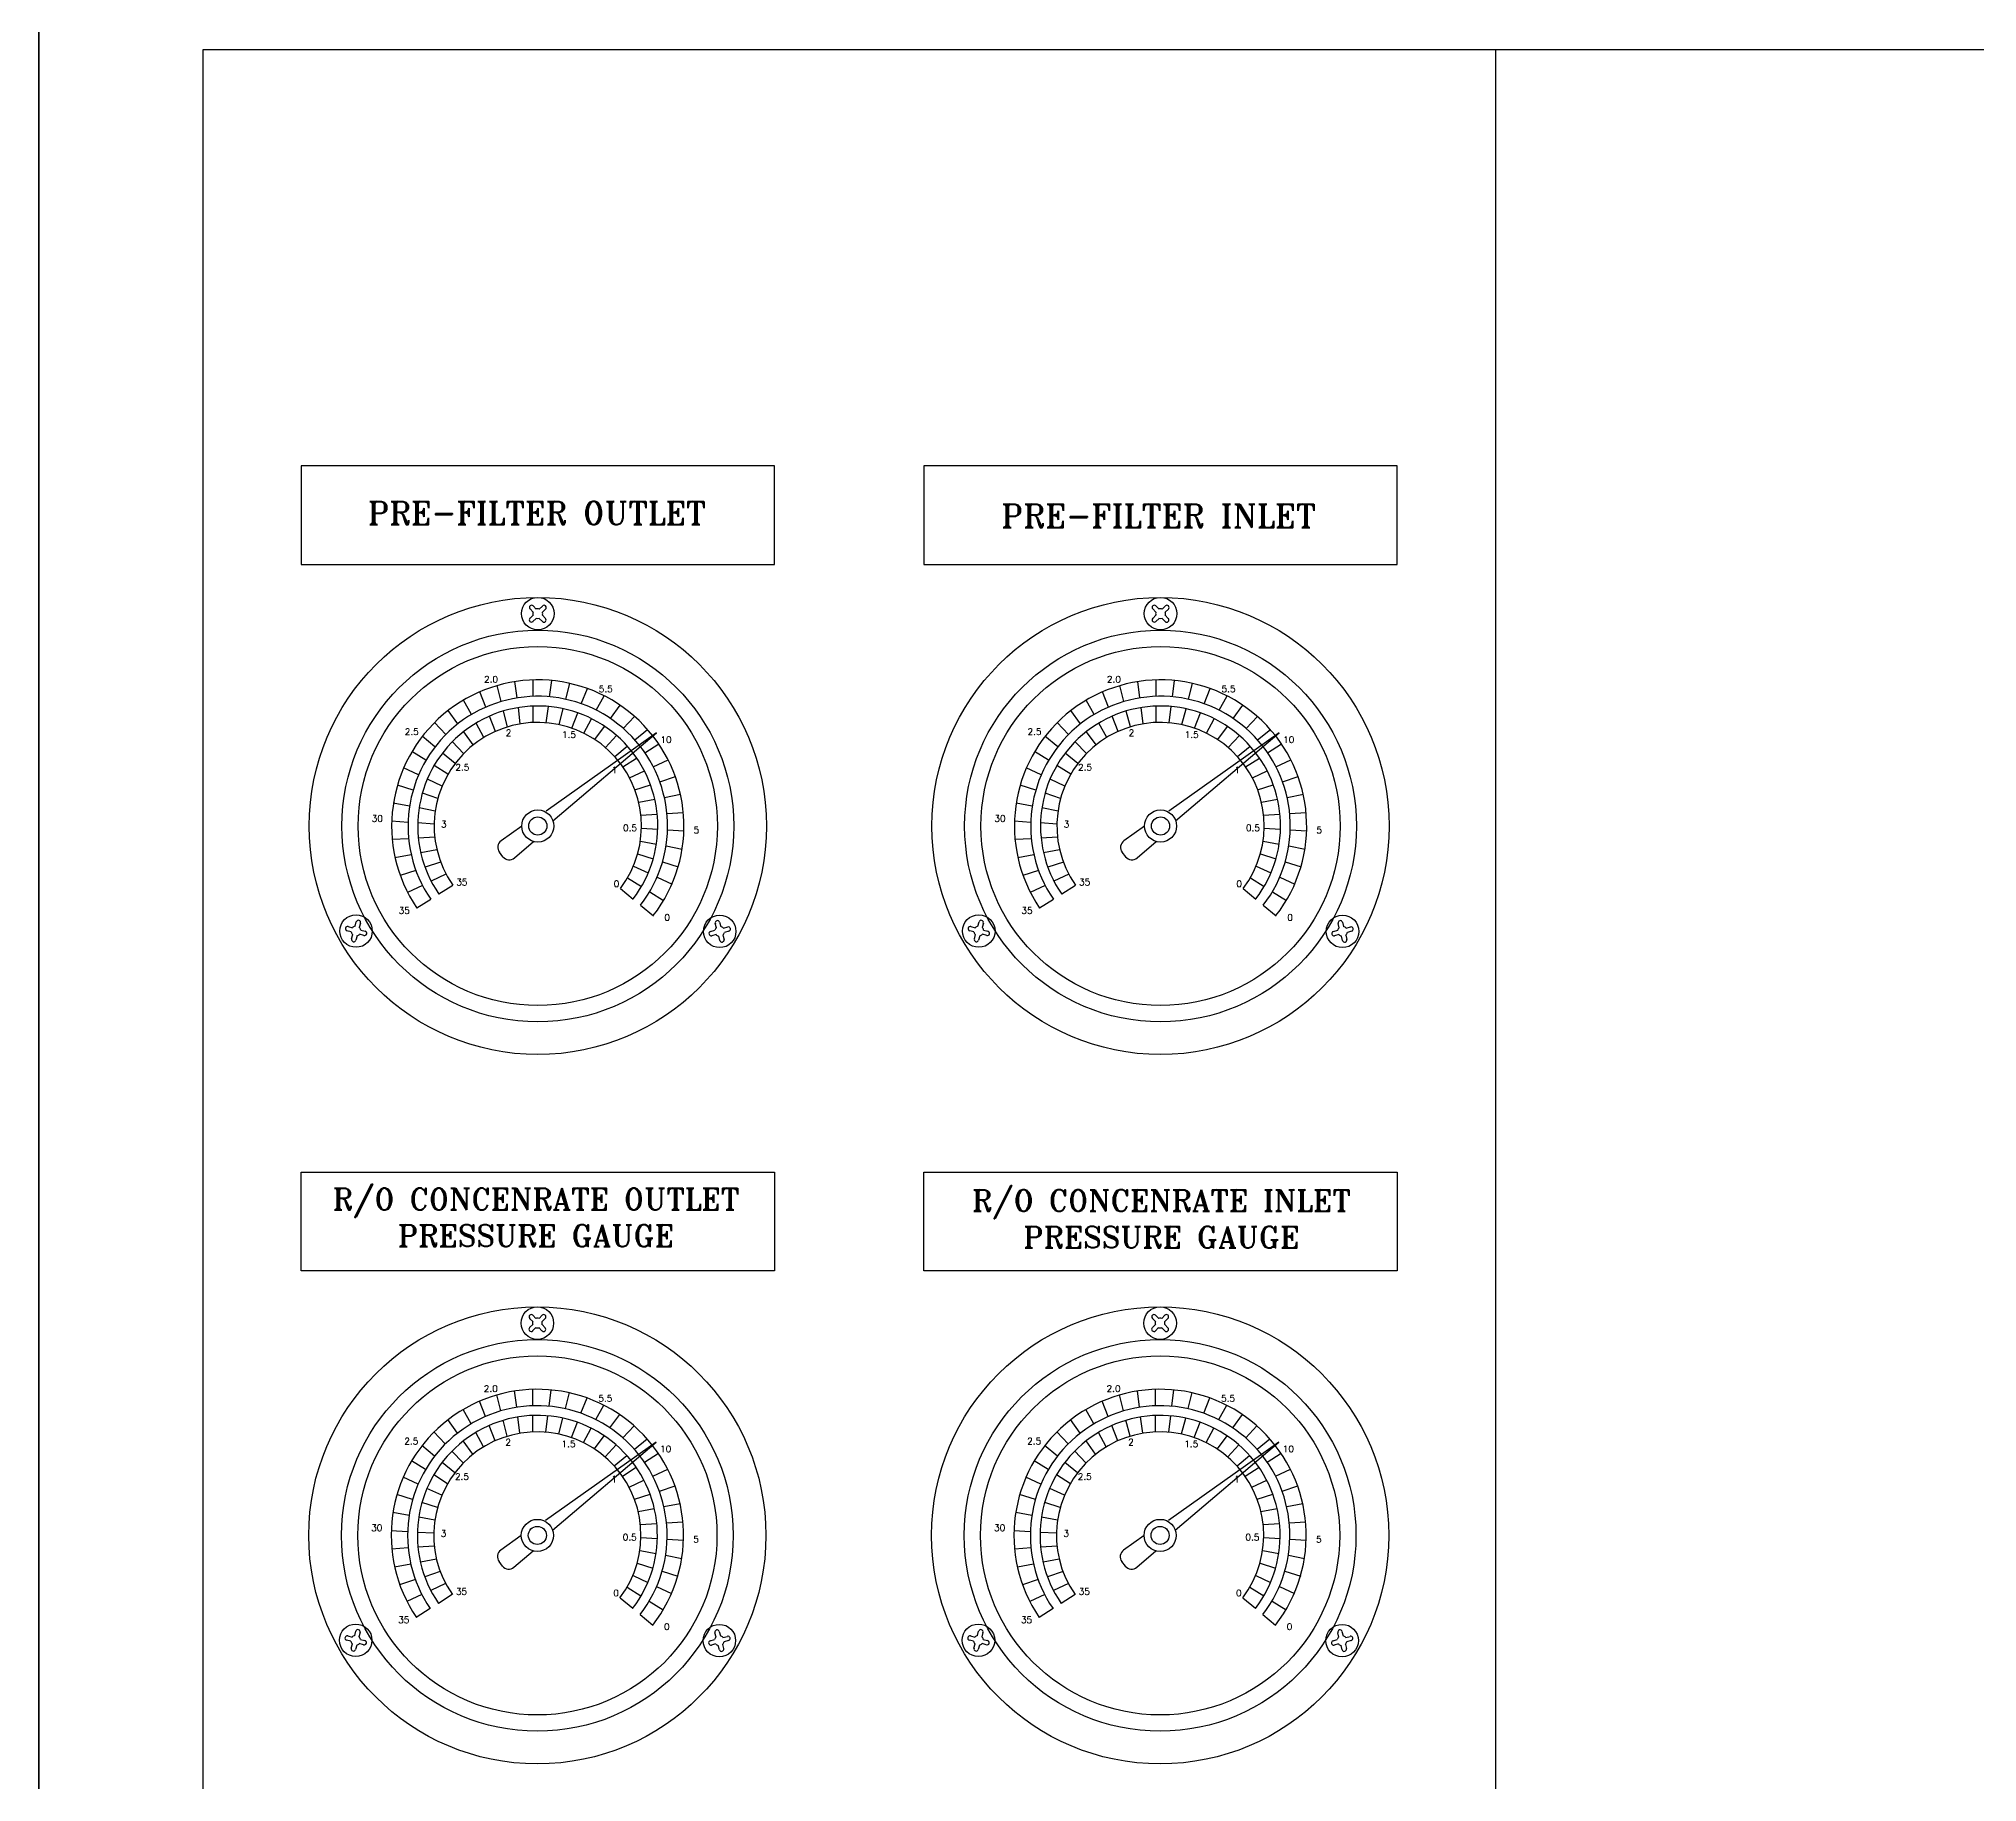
# Model space of a CAD drawing. Header units: millimetres. Extents: x 10903 to 284569, y 2319 to 62017.
# Drawn here: x 71410 to 73183, y 33573 to 35169 of the extents above; entities that cross this region are included whole.
import ezdxf
from ezdxf.enums import TextEntityAlignment as Align

# ---------------------------------------------------------------- set-up
doc = ezdxf.new("R2010")
doc.units = ezdxf.units.MM
doc.layers.add('A', color=7, linetype='Continuous')
doc.styles.add('ROMANT', font='romant')

msp = doc.modelspace()

# ---------------------------------------------------------------- linework, layer by layer
for p, q in [((71409.7, 35308.6), (71409.7, 25708.6)), ((71409.7, 31108.6), (71409.7, 35308.6)), ((76059.7, 35158.6), (71559.7, 35158.6)), ((71559.7, 35158.6), (71559.7, 31258.6)), ((72742.4, 35158.6), (72742.4, 31258.6)), ((76059.7, 35158.6), (72742.4, 35158.6))]:
    msp.add_line(p, q)
at = {"layer": 'A', "color": 5}
for p, q in [((72082.8, 34777.9), (71649.6, 34777.9)), ((71649.6, 34777.9), (71649.6, 34687.6)), ((72082.8, 34687.6), (72082.8, 34777.9)), ((72652.5, 34777.9), (72219.3, 34777.9)), ((72219.3, 34777.9), (72219.3, 34687.6)), ((72652.5, 34687.6), (72652.5, 34777.9)), ((71649.6, 34687.6), (72082.8, 34687.6)), ((72219.3, 34687.6), (72652.5, 34687.6)), ((71649.6, 34041.2), (71649.6, 34131.5)), ((71649.6, 34131.5), (72082.8, 34131.5)), ((72082.8, 34131.5), (72082.8, 34041.2)), ((72219.3, 34041.2), (72219.3, 34131.5)), ((72219.3, 34131.5), (72652.5, 34131.5)), ((72652.5, 34131.5), (72652.5, 34041.2)), ((72082.8, 34041.2), (71649.6, 34041.2)), ((72652.5, 34041.2), (72219.3, 34041.2))]:
    msp.add_line(p, q, dxfattribs=at)
at = {"layer": 'A', "color": 5, "ltscale": 0.5}
for p, q in [((71859, 34638.3), (71861.9, 34641.2)), ((71859, 34635.5), (71859, 34635.5)), ((71859.1, 34649.7), (71859.1, 34649.7)), ((71861.9, 34644), (71859.1, 34646.9)), ((71864.8, 34638.3), (71861.8, 34635.4)), ((71862, 34649.7), (71864.8, 34646.8)), ((71870.4, 34635.4), (71867.5, 34638.3)), ((71867.6, 34646.8), (71870.5, 34649.6)), ((71873.3, 34646.7), (71870.4, 34643.9)), ((71870.4, 34641.1), (71873.3, 34638.2)), ((71873.2, 34635.3), (71873.2, 34635.3)), ((71873.4, 34649.6), (71873.4, 34649.6)), ((72428.7, 34638.3), (72431.6, 34641.2)), ((72428.7, 34635.5), (72428.7, 34635.5)), ((72428.8, 34649.7), (72428.8, 34649.7)), ((72431.6, 34644), (72428.8, 34646.9)), ((72434.5, 34638.3), (72431.6, 34635.4)), ((72431.7, 34649.7), (72434.5, 34646.8)), ((72440.1, 34635.4), (72437.3, 34638.3)), ((72437.4, 34646.8), (72440.2, 34649.6)), ((72440.1, 34641.1), (72443, 34638.2)), ((72443.1, 34646.7), (72440.2, 34643.9)), ((72443, 34635.3), (72443, 34635.3)), ((72443.1, 34649.6), (72443.1, 34649.6)), ((71690.2, 34354.9), (71690.2, 34354.9)), ((71695.5, 34351.4), (71691.6, 34352.4)), ((71692.7, 34356.3), (71696.6, 34355.2)), ((71699.1, 34356.6), (71700.1, 34360.5)), ((71702.6, 34361.9), (71702.6, 34361.9)), ((71704, 34359.5), (71702.9, 34355.5)), ((71704.3, 34353.1), (71708.2, 34352)), ((72024.3, 34351.8), (72028.3, 34352.9)), ((72029.7, 34355.2), (72028.6, 34359.2)), ((72030.1, 34361.7), (72030.1, 34361.7)), ((72032.5, 34360.2), (72033.6, 34356.3)), ((72036, 34354.9), (72039.9, 34355.9)), ((72040.9, 34352), (72037, 34351)), ((72042.4, 34354.4), (72042.4, 34354.4)), ((72259.9, 34354.9), (72259.9, 34354.9)), ((72265.2, 34351.4), (72261.3, 34352.4)), ((72262.4, 34356.3), (72266.3, 34355.2)), ((72268.8, 34356.6), (72269.9, 34360.5)), ((72272.3, 34361.9), (72272.3, 34361.9)), ((72273.8, 34359.5), (72272.7, 34355.5)), ((72274, 34353.1), (72278, 34352)), ((72594, 34351.8), (72598, 34352.9)), ((72599.4, 34355.2), (72598.4, 34359.2)), ((72599.8, 34361.7), (72599.8, 34361.7)), ((72602.3, 34360.2), (72603.3, 34356.3)), ((72605.7, 34354.9), (72609.6, 34355.9)), ((72610.7, 34352), (72606.8, 34351)), ((72612.1, 34354.4), (72612.1, 34354.4)), ((71695.8, 34345), (71696.9, 34348.9)), ((71697.2, 34342.5), (71697.2, 34342.5)), ((71700.8, 34347.8), (71699.7, 34343.9)), ((71707.2, 34348.1), (71703.2, 34349.2)), ((71709.7, 34349.5), (71709.7, 34349.5)), ((72022.9, 34349.4), (72022.9, 34349.4)), ((72029.3, 34348.9), (72025.3, 34347.9)), ((72032.7, 34343.6), (72031.7, 34347.5)), ((72035.1, 34342.1), (72035.1, 34342.1)), ((72035.6, 34348.5), (72036.6, 34344.6)), ((72265.6, 34345), (72266.6, 34348.9)), ((72267, 34342.5), (72267, 34342.5)), ((72270.5, 34347.8), (72269.4, 34343.9)), ((72276.9, 34348.1), (72273, 34349.2)), ((72279.4, 34349.5), (72279.4, 34349.5)), ((72592.6, 34349.4), (72592.6, 34349.4)), ((72599, 34348.9), (72595, 34347.9)), ((72602.4, 34343.6), (72601.4, 34347.5)), ((72604.9, 34342.1), (72604.9, 34342.1)), ((72605.3, 34348.5), (72606.3, 34344.6)), ((71861.6, 33994.9), (71858.7, 33997.8)), ((71858.8, 34000.7), (71858.8, 34000.7)), ((71861.6, 34000.7), (71864.4, 33997.8)), ((71867.3, 33997.8), (71870.2, 34000.6)), ((71873, 33997.7), (71870.1, 33994.9)), ((71873, 34000.6), (71873, 34000.6)), ((72428.5, 34000.7), (72428.5, 34000.7)), ((72431.3, 33994.9), (72428.5, 33997.8)), ((72431.3, 34000.7), (72434.2, 33997.8)), ((72437, 33997.8), (72439.9, 34000.6)), ((72442.7, 33997.7), (72439.8, 33994.9)), ((72442.7, 34000.6), (72442.7, 34000.6)), ((71858.6, 33986.4), (71858.6, 33986.4)), ((71858.7, 33989.3), (71861.6, 33992.1)), ((71864.4, 33989.3), (71861.5, 33986.4)), ((71870, 33986.3), (71867.2, 33989.3)), ((71870.1, 33992.1), (71872.9, 33989.2)), ((71872.9, 33986.3), (71872.9, 33986.3)), ((72428.4, 33989.3), (72431.3, 33992.1)), ((72428.4, 33986.4), (72428.4, 33986.4)), ((72434.1, 33989.3), (72431.2, 33986.4)), ((72439.8, 33986.3), (72436.9, 33989.3)), ((72439.8, 33992.1), (72442.6, 33989.2)), ((72442.6, 33986.3), (72442.6, 33986.3)), ((71702.3, 33712.9), (71702.3, 33712.9)), ((72029.7, 33712.6), (72029.7, 33712.6)), ((72272, 33712.9), (72272, 33712.9)), ((72599.5, 33712.6), (72599.5, 33712.6)), ((71689.9, 33705.9), (71689.9, 33705.9)), ((71695.2, 33702.3), (71691.3, 33703.4)), ((71692.3, 33707.3), (71696.3, 33706.2)), ((71695.5, 33696), (71696.6, 33699.9)), ((71698.7, 33707.6), (71699.8, 33711.5)), ((71700.5, 33698.8), (71699.4, 33694.9)), ((71703.7, 33710.4), (71702.6, 33706.5)), ((71706.8, 33699.1), (71702.9, 33700.2)), ((71703.9, 33704.1), (71707.9, 33703)), ((71709.3, 33700.5), (71709.3, 33700.5)), ((72022.5, 33700.3), (72022.5, 33700.3)), ((72023.9, 33702.8), (72027.9, 33703.8)), ((72028.9, 33699.9), (72025, 33698.9)), ((72029.3, 33706.2), (72028.3, 33710.2)), ((72032.3, 33694.6), (72031.3, 33698.5)), ((72032.2, 33711.2), (72033.2, 33707.2)), ((72035.2, 33699.5), (72036.2, 33695.6)), ((72035.6, 33705.8), (72039.6, 33706.8)), ((72040.6, 33702.9), (72036.7, 33701.9)), ((72042, 33705.4), (72042, 33705.4)), ((72259.6, 33705.9), (72259.6, 33705.9)), ((72264.9, 33702.3), (72261, 33703.4)), ((72262.1, 33707.3), (72266, 33706.2)), ((72265.2, 33696), (72266.3, 33699.9)), ((72268.4, 33707.6), (72269.5, 33711.5)), ((72270.2, 33698.8), (72269.1, 33694.9)), ((72273.4, 33710.4), (72272.3, 33706.5)), ((72276.5, 33699.1), (72272.6, 33700.2)), ((72273.7, 33704.1), (72277.6, 33703)), ((72279, 33700.5), (72279, 33700.5)), ((72592.2, 33700.3), (72592.2, 33700.3)), ((72593.7, 33702.8), (72597.6, 33703.8)), ((72598.6, 33699.9), (72594.7, 33698.9)), ((72599, 33706.2), (72598, 33710.2)), ((72602.1, 33694.6), (72601, 33698.5)), ((72601.9, 33711.2), (72602.9, 33707.2)), ((72605, 33699.5), (72606, 33695.6)), ((72605.4, 33705.8), (72609.3, 33706.8)), ((72610.3, 33702.9), (72606.4, 33701.9)), ((72611.8, 33705.4), (72611.8, 33705.4)), ((71696.9, 33693.5), (71696.9, 33693.5)), ((72034.8, 33693.1), (72034.8, 33693.1)), ((72266.6, 33693.5), (72266.6, 33693.5)), ((72604.5, 33693.1), (72604.5, 33693.1))]:
    msp.add_line(p, q, dxfattribs=at)
at = {"layer": 'A', "color": 5, "linetype": 'Continuous'}
for p, q in [((71862.1, 34566.9), (71862.1, 34582.1)), ((71877, 34566.5), (71878.9, 34581.5)), ((72431.8, 34566.9), (72431.8, 34582.1)), ((72446.7, 34566.5), (72448.6, 34581.5)), ((71805.4, 34550.3), (71798.1, 34563.5)), ((71818.7, 34557.1), (71813.1, 34571.2)), ((71832.7, 34562.2), (71828.9, 34576.8)), ((71847.2, 34565.5), (71845.3, 34580.5)), ((71891.7, 34564.2), (71895.5, 34578.9)), ((71906, 34560.1), (71911.6, 34574.2)), ((71919.7, 34554.2), (71927, 34567.5)), ((72375.1, 34550.3), (72367.8, 34563.5)), ((72388.4, 34557.1), (72382.8, 34571.2)), ((72402.4, 34562.2), (72398.7, 34576.8)), ((72417, 34565.5), (72415.1, 34580.5)), ((72461.4, 34564.2), (72465.2, 34578.9)), ((72475.8, 34560.1), (72481.3, 34574.2)), ((72489.5, 34554.2), (72496.8, 34567.5)), ((71793.1, 34541.9), (71784.2, 34554.1)), ((71827.5, 34534.8), (71822, 34548.7)), ((71838.6, 34539), (71834.9, 34553.5)), ((71850.2, 34541.7), (71848.4, 34556.6)), ((71862.1, 34543), (71862.1, 34558)), ((71874, 34542.8), (71875.9, 34557.6)), ((71885.8, 34541.1), (71889.5, 34555.5)), ((71897.2, 34537.9), (71902.7, 34551.8)), ((71908.2, 34533.3), (71915.4, 34546.4)), ((71932.6, 34546.7), (71941.5, 34558.9)), ((71944.4, 34537.6), (71954.8, 34548.6)), ((72362.8, 34541.9), (72353.9, 34554.1)), ((72397.2, 34534.8), (72391.7, 34548.7)), ((72408.4, 34539), (72404.6, 34553.5)), ((72420, 34541.7), (72418.1, 34556.6)), ((72431.8, 34543), (72431.8, 34558)), ((72443.7, 34542.8), (72445.6, 34557.6)), ((72455.5, 34541.1), (72459.2, 34555.5)), ((72467, 34537.9), (72472.5, 34551.8)), ((72477.9, 34533.3), (72485.1, 34546.4)), ((72502.3, 34546.7), (72511.2, 34558.9)), ((72514.1, 34537.6), (72524.5, 34548.6)), ((71772.1, 34520.7), (71760.5, 34530.4)), ((71782, 34532), (71771.6, 34543)), ((71807.2, 34522.5), (71798.4, 34534.6)), ((71816.9, 34529.3), (71809.7, 34542.4)), ((71974.7, 34533.6), (71873.7, 34461.9)), ((71879.9, 34453), (71974.7, 34533.6)), ((71918.5, 34527.3), (71927.3, 34539.4)), ((71928, 34520.1), (71938.3, 34531)), ((71955, 34527.1), (71966.6, 34536.7)), ((72341.9, 34520.7), (72330.2, 34530.4)), ((72351.7, 34532), (72341.3, 34543)), ((72376.9, 34522.5), (72368.1, 34534.6)), ((72386.7, 34529.3), (72379.5, 34542.4)), ((72544.5, 34533.6), (72443.4, 34461.9)), ((72449.6, 34453), (72544.5, 34533.6)), ((72488.3, 34527.3), (72497.1, 34539.4)), ((72497.8, 34520.1), (72508, 34531)), ((72524.7, 34527.1), (72536.4, 34536.7)), ((71763.8, 34508.4), (71751, 34516.5)), ((71790.6, 34505.5), (71779, 34515)), ((71798.3, 34514.5), (71788.1, 34525.4)), ((71936.6, 34511.8), (71948.1, 34521.3)), ((71944, 34502.5), (71956.6, 34510.5)), ((71964.2, 34515.3), (71976.9, 34523.4)), ((72333.5, 34508.4), (72320.7, 34516.5)), ((72360.3, 34505.5), (72348.8, 34515)), ((72368.1, 34514.5), (72357.8, 34525.4)), ((72506.3, 34511.8), (72517.8, 34521.3)), ((72513.7, 34502.5), (72526.3, 34510.5)), ((72533.9, 34515.3), (72546.7, 34523.4)), ((71757.1, 34495.1), (71743.4, 34501.5)), ((71784, 34495.6), (71771.4, 34503.6)), ((71950.2, 34492.3), (71963.7, 34498.7)), ((71971.8, 34502.5), (71985.5, 34508.9)), ((71977.8, 34488.8), (71992.2, 34493.5)), ((72326.8, 34495.1), (72313.1, 34501.5)), ((72353.7, 34495.6), (72341.1, 34503.6)), ((72519.9, 34492.3), (72533.4, 34498.7)), ((72541.5, 34502.5), (72555.2, 34508.9)), ((72547.5, 34488.8), (72561.9, 34493.5)), ((71752.1, 34481), (71737.7, 34485.7)), ((71774.8, 34473.6), (71760.6, 34478.3)), ((71778.7, 34484.9), (71765.2, 34491.3)), ((71955, 34481.4), (71969.2, 34486.1)), ((71982, 34474.5), (71996.8, 34477.4)), ((72321.8, 34481), (72307.4, 34485.7)), ((72344.5, 34473.6), (72330.3, 34478.3)), ((72348.4, 34484.9), (72334.9, 34491.3)), ((72524.7, 34481.4), (72539, 34486.1)), ((72551.7, 34474.5), (72566.6, 34477.4)), ((71748.8, 34466.5), (71734, 34469.3)), ((71772.3, 34462), (71757.7, 34464.8)), ((71958.5, 34470), (71973.2, 34472.8)), ((71960.5, 34458.3), (71975.4, 34459.2)), ((71984.3, 34459.8), (71999.4, 34460.8)), ((72318.6, 34466.5), (72303.7, 34469.3)), ((72342.1, 34462), (72327.4, 34464.8)), ((72528.2, 34470), (72542.9, 34472.8)), ((72530.2, 34458.3), (72545.1, 34459.2)), ((72554.1, 34459.8), (72569.2, 34460.8)), ((71747.5, 34451.6), (71732.4, 34452.6)), ((71771.4, 34450.1), (71756.4, 34451.1)), ((71851.5, 34448), (71832.6, 34434.6)), ((71961, 34446.4), (71975.9, 34445.5)), ((71984.9, 34444.9), (72000, 34444)), ((72317.2, 34451.6), (72302.1, 34452.6)), ((72341.1, 34450.1), (72326.2, 34451.1)), ((72421.2, 34448), (72402.3, 34434.6)), ((72530.7, 34446.4), (72545.6, 34445.5)), ((72554.6, 34444.9), (72569.7, 34444)), ((71748, 34436.7), (71732.9, 34435.8)), ((71750.4, 34422), (71735.5, 34419.2)), ((71771.9, 34438.2), (71757, 34437.3)), ((71773.9, 34426.5), (71759.2, 34423.7)), ((71834.3, 34420.2), (71831.1, 34424.3)), ((71844.8, 34419.2), (71862.3, 34434.1)), ((71957.5, 34422.9), (71971.8, 34418.3)), ((71960, 34434.5), (71974.7, 34431.7)), ((71983.5, 34430.1), (71998.4, 34427.2)), ((72317.7, 34436.7), (72302.6, 34435.8)), ((72320.1, 34422), (72305.2, 34419.2)), ((72341.6, 34438.2), (72326.7, 34437.3)), ((72343.6, 34426.5), (72328.9, 34423.7)), ((72404, 34420.2), (72400.8, 34424.3)), ((72414.5, 34419.2), (72432, 34434.1)), ((72527.3, 34422.9), (72541.5, 34418.3)), ((72529.7, 34434.5), (72544.4, 34431.7)), ((72553.2, 34430.1), (72568.1, 34427.2)), ((71754.6, 34407.7), (71740.2, 34403)), ((71777.3, 34415.1), (71763.1, 34410.5)), ((71782.2, 34404.2), (71768.7, 34397.9)), ((71953.6, 34411.6), (71967.2, 34405.3)), ((71980.3, 34415.5), (71994.7, 34410.8)), ((72324.3, 34407.7), (72309.9, 34403)), ((72347.1, 34415.1), (72332.8, 34410.5)), ((72351.9, 34404.2), (72338.4, 34397.9)), ((72523.4, 34411.6), (72536.9, 34405.3)), ((72550, 34415.5), (72564.4, 34410.8)), ((71760.6, 34394), (71746.9, 34387.6)), ((71788.4, 34394), (71775.8, 34386)), ((71941.8, 34391), (71953.3, 34381.5)), ((71948.4, 34401), (71961, 34393)), ((71968.6, 34388.1), (71981.3, 34380)), ((71975.3, 34401.5), (71989, 34395)), ((72330.3, 34394), (72316.6, 34387.6)), ((72358.1, 34394), (72345.5, 34386)), ((72511.5, 34391), (72523, 34381.5)), ((72518.1, 34401), (72530.7, 34393)), ((72538.3, 34388.1), (72551.1, 34380)), ((72545, 34401.5), (72558.7, 34395)), ((71768.2, 34381.2), (71755.4, 34373.1)), ((71960.2, 34375.8), (71971.9, 34366.1)), ((72337.9, 34381.2), (72325.1, 34373.1)), ((72529.9, 34375.8), (72541.6, 34366.1)), ((71832.3, 33913.2), (71828.6, 33927.8)), ((71846.9, 33916.4), (71845, 33931.5)), ((71861.7, 33917.9), (71861.7, 33933)), ((71876.6, 33917.5), (71878.5, 33932.5)), ((71891.4, 33915.2), (71895.1, 33929.9)), ((71905.7, 33911.1), (71911.3, 33925.1)), ((72402.1, 33913.2), (72398.3, 33927.8)), ((72416.6, 33916.4), (72414.7, 33931.5)), ((72431.4, 33917.9), (72431.4, 33933)), ((72446.3, 33917.5), (72448.2, 33932.5)), ((72461.1, 33915.2), (72464.8, 33929.9)), ((72475.4, 33911.1), (72481, 33925.1)), ((71805.1, 33901.2), (71797.8, 33914.5)), ((71818.3, 33908.1), (71812.8, 33922.1)), ((71849.9, 33892.7), (71848, 33907.6)), ((71861.7, 33894), (71861.7, 33908.9)), ((71873.6, 33893.7), (71875.5, 33908.6)), ((71919.4, 33905.2), (71926.7, 33918.5)), ((71932.2, 33897.6), (71941.1, 33909.9)), ((72374.8, 33901.2), (72367.5, 33914.5)), ((72388.1, 33908.1), (72382.5, 33922.1)), ((72419.6, 33892.7), (72417.7, 33907.6)), ((72431.4, 33894), (72431.4, 33908.9)), ((72443.4, 33893.7), (72445.2, 33908.6)), ((72489.1, 33905.2), (72496.4, 33918.5)), ((72502, 33897.6), (72510.9, 33909.9)), ((71781.6, 33882.9), (71771.2, 33894)), ((71792.8, 33892.8), (71783.9, 33905.1)), ((71816.6, 33880.3), (71809.4, 33893.4)), ((71827.1, 33885.8), (71821.6, 33899.7)), ((71838.3, 33890), (71834.6, 33904.5)), ((71885.4, 33892), (71889.1, 33906.5)), ((71896.9, 33888.8), (71902.4, 33902.7)), ((71907.9, 33884.2), (71915.1, 33897.3)), ((71918.2, 33878.3), (71927, 33890.4)), ((71944.1, 33888.5), (71954.4, 33899.6)), ((72351.3, 33882.9), (72341, 33894)), ((72362.5, 33892.8), (72353.6, 33905.1)), ((72386.3, 33880.3), (72379.1, 33893.4)), ((72396.9, 33885.8), (72391.4, 33899.7)), ((72408, 33890), (72404.3, 33904.5)), ((72455.1, 33892), (72458.9, 33906.5)), ((72466.6, 33888.8), (72472.1, 33902.7)), ((72477.6, 33884.2), (72484.8, 33897.3)), ((72487.9, 33878.3), (72496.7, 33890.4)), ((72513.8, 33888.5), (72524.1, 33899.6)), ((71771.8, 33871.7), (71760.1, 33881.4)), ((71798, 33865.5), (71787.7, 33876.4)), ((71806.8, 33873.5), (71798, 33885.6)), ((71974.4, 33884.6), (71873.3, 33812.9)), ((71879.5, 33804), (71974.4, 33884.6)), ((71927.7, 33871.1), (71937.9, 33882)), ((71936.2, 33862.8), (71947.7, 33872.3)), ((71954.6, 33878), (71966.3, 33887.7)), ((71963.8, 33866.3), (71976.6, 33874.4)), ((72341.5, 33871.7), (72329.8, 33881.4)), ((72367.7, 33865.5), (72357.5, 33876.4)), ((72376.5, 33873.5), (72367.8, 33885.6)), ((72544.1, 33884.6), (72443.1, 33812.9)), ((72449.2, 33804), (72544.1, 33884.6)), ((72497.4, 33871.1), (72507.6, 33882)), ((72505.9, 33862.8), (72517.4, 33872.3)), ((72524.4, 33878), (72536, 33887.7)), ((72533.5, 33866.3), (72546.3, 33874.4)), ((71763.4, 33859.4), (71750.7, 33867.5)), ((71783.6, 33846.5), (71771, 33854.6)), ((71790.2, 33856.5), (71778.7, 33866)), ((71943.6, 33853.5), (71956.2, 33861.5)), ((71971.4, 33853.5), (71985.1, 33859.9)), ((72333.2, 33859.4), (72320.4, 33867.5)), ((72353.4, 33846.5), (72340.7, 33854.6)), ((72359.9, 33856.5), (72348.4, 33866)), ((72513.3, 33853.5), (72526, 33861.5)), ((72541.2, 33853.5), (72554.9, 33859.9)), ((71751.7, 33832), (71737.3, 33836.7)), ((71756.7, 33846.1), (71743, 33852.5)), ((71778.3, 33835.9), (71764.8, 33842.2)), ((71949.8, 33843.3), (71963.3, 33849.7)), ((71954.7, 33832.4), (71968.9, 33837)), ((71977.4, 33839.8), (71991.8, 33844.5)), ((72321.4, 33832), (72307, 33836.7)), ((72326.4, 33846.1), (72312.7, 33852.5)), ((72348.1, 33835.9), (72334.5, 33842.2)), ((72519.5, 33843.3), (72533.1, 33849.7)), ((72524.4, 33832.4), (72538.6, 33837)), ((72547.1, 33839.8), (72561.5, 33844.5)), ((71748.5, 33817.4), (71733.6, 33820.3)), ((71774.4, 33824.6), (71760.2, 33829.2)), ((71958.1, 33821), (71972.8, 33823.8)), ((71981.6, 33825.5), (71996.5, 33828.3)), ((72318.2, 33817.4), (72303.4, 33820.3)), ((72344.2, 33824.6), (72330, 33829.2)), ((72527.8, 33821), (72542.5, 33823.8)), ((72551.3, 33825.5), (72566.2, 33828.3)), ((71747.1, 33802.6), (71732, 33803.5)), ((71771, 33801.1), (71756.1, 33802)), ((71772, 33813), (71757.3, 33815.8)), ((71960.1, 33809.3), (71975, 33810.2)), ((71984, 33810.8), (71999.1, 33811.7)), ((72316.9, 33802.6), (72301.8, 33803.5)), ((72340.7, 33801.1), (72325.8, 33802)), ((72341.7, 33813), (72327, 33815.8)), ((72529.8, 33809.3), (72544.8, 33810.2)), ((72553.7, 33810.8), (72568.8, 33811.7)), ((71747.7, 33787.7), (71732.5, 33786.7)), ((71771.5, 33789.2), (71756.6, 33788.3)), ((71851.1, 33799), (71832.3, 33785.6)), ((71844.4, 33770.2), (71861.9, 33785.1)), ((71959.7, 33785.5), (71974.3, 33782.7)), ((71960.6, 33797.4), (71975.6, 33796.4)), ((71984.5, 33795.9), (71999.6, 33794.9)), ((72317.4, 33787.7), (72302.3, 33786.7)), ((72341.2, 33789.2), (72326.3, 33788.3)), ((72420.8, 33799), (72402, 33785.6)), ((72414.1, 33770.2), (72431.6, 33785.1)), ((72529.4, 33785.5), (72544.1, 33782.7)), ((72530.4, 33797.4), (72545.3, 33796.4)), ((72554.2, 33795.9), (72569.3, 33794.9)), ((71750, 33773), (71735.2, 33770.1)), ((71773.5, 33777.5), (71758.8, 33774.7)), ((71777, 33766.1), (71762.8, 33761.4)), ((71833.9, 33771.2), (71830.8, 33775.3)), ((71957.2, 33773.9), (71971.4, 33769.2)), ((71979.9, 33766.5), (71994.3, 33761.8)), ((71983.1, 33781), (71998, 33778.2)), ((72319.8, 33773), (72304.9, 33770.1)), ((72343.2, 33777.5), (72328.6, 33774.7)), ((72346.7, 33766.1), (72332.5, 33761.4)), ((72403.7, 33771.2), (72400.5, 33775.3)), ((72526.9, 33773.9), (72541.1, 33769.2)), ((72549.7, 33766.5), (72564.1, 33761.8)), ((72552.9, 33781), (72567.7, 33778.2)), ((71754.2, 33758.7), (71739.8, 33754)), ((71781.8, 33755.2), (71768.3, 33748.8)), ((71948, 33751.9), (71960.6, 33743.9)), ((71953.3, 33762.6), (71966.8, 33756.2)), ((71974.9, 33752.4), (71988.6, 33746)), ((72324, 33758.7), (72309.6, 33754)), ((72351.6, 33755.2), (72338, 33748.8)), ((72517.7, 33751.9), (72530.4, 33743.9)), ((72523, 33762.6), (72536.5, 33756.2)), ((72544.7, 33752.4), (72558.4, 33746)), ((71760.2, 33745), (71746.5, 33738.6)), ((71767.8, 33732.2), (71755, 33724.1)), ((71788, 33745), (71775.4, 33737)), ((71941.4, 33742), (71953, 33732.5)), ((71968.2, 33739.1), (71981, 33731)), ((72329.9, 33745), (72316.2, 33738.6)), ((72337.6, 33732.2), (72324.8, 33724.1)), ((72357.7, 33745), (72345.1, 33737)), ((72511.2, 33742), (72522.7, 33732.5)), ((72537.9, 33739.1), (72550.7, 33731)), ((71959.9, 33726.8), (71971.5, 33717.1)), ((72529.6, 33726.8), (72541.2, 33717.1))]:
    msp.add_line(p, q, dxfattribs=at)
for centre, radius in [((71866.2, 34448.3), 209.1), ((72435.9, 34448.3), 209.1), ((71866.2, 34448.3), 179.2), ((72435.9, 34448.3), 179.2), ((71866.2, 34448.3), 14.7), ((71866.2, 34448.3), 8.29), ((72435.9, 34448.3), 14.7), ((72435.9, 34448.3), 8.29), ((71865.8, 33799.2), 209.1), ((72435.5, 33799.2), 209.1), ((71865.8, 33799.2), 179.2), ((72435.5, 33799.2), 179.2), ((71865.8, 33799.2), 14.7), ((71865.8, 33799.2), 8.29), ((72435.5, 33799.2), 14.7), ((72435.5, 33799.2), 8.29)]:
    msp.add_circle(centre, radius, dxfattribs=at)
at = {"layer": 'A', "color": 5, "ltscale": 0.5}
for centre in [(71866.2, 34642.6), (72435.9, 34642.6), (71699.9, 34352.2), (72032.6, 34351.9), (72269.6, 34352.2), (72602.4, 34351.9), (71865.8, 33993.5), (72435.5, 33993.5), (71699.6, 33703.2), (72032.3, 33702.9), (72269.3, 33703.2), (72602, 33702.9)]:
    msp.add_circle(centre, 14.9, dxfattribs=at)
at = {"layer": 'A', "color": 5}
for centre in [(71866.2, 34448.3), (72435.9, 34448.3), (71865.8, 33799.2), (72435.5, 33799.2)]:
    msp.add_circle(centre, 164.3, dxfattribs=at)
at = {"layer": 'A', "color": 5, "ltscale": 0.5}
for centre, radius, start, end in [((71860.4, 34636.9), 2.02, 134.5379, 224.5379), ((71860.5, 34648.3), 2.02, 134.5379, 224.5379), ((71860.4, 34636.9), 2.02, 224.5379, 314.5379), ((71860.5, 34648.3), 2.02, 44.5379, 134.5379), ((71866.2, 34642.6), 4.48, 161.4978, 198.0957), ((71866.2, 34642.6), 4.48, 70.9801, 108.01), ((71866.2, 34642.6), 4.48, 251.5839, 287.578), ((71866.2, 34642.6), 4.48, 341.0657, 17.4919), ((71871.8, 34636.8), 2.02, 224.5379, 314.5379), ((71871.9, 34648.2), 2.02, 44.5379, 134.5379), ((71871.8, 34636.8), 2.02, 314.5379, 44.5379), ((71871.9, 34648.2), 2.02, 314.5379, 44.5379), ((72430.2, 34636.9), 2.02, 134.5379, 224.5379), ((72430.2, 34648.3), 2.02, 134.5379, 224.5379), ((72430.2, 34636.9), 2.02, 224.5379, 314.5379), ((72430.2, 34648.3), 2.02, 44.5379, 134.5379), ((72435.9, 34642.6), 4.48, 161.4978, 198.0957), ((72435.9, 34642.6), 4.48, 70.9801, 108.01), ((72435.9, 34642.6), 4.48, 251.5839, 287.578), ((72435.9, 34642.6), 4.48, 341.0657, 17.4919), ((72441.6, 34636.8), 2.02, 224.5379, 314.5379), ((72441.7, 34648.2), 2.02, 44.5379, 134.5379), ((72441.6, 34636.8), 2.02, 314.5379, 44.5379), ((72441.7, 34648.2), 2.02, 314.5379, 44.5379), ((71692.2, 34354.4), 2.02, 164.5379, 254.5379), ((71692.2, 34354.4), 2.02, 74.5379, 164.5379), ((71699.9, 34352.2), 4.48, 190.9801, 228.01), ((71699.9, 34352.2), 4.48, 101.0657, 137.4919), ((71702.1, 34360), 2.02, 74.5379, 164.5379), ((71702.1, 34360), 2.02, 344.5379, 74.5379), ((71699.9, 34352.2), 4.48, 11.5839, 47.578), ((71707.7, 34350.1), 2.02, 344.5379, 74.5379), ((72024.8, 34349.9), 2.02, 104.5379, 194.5379), ((72032.6, 34351.9), 4.48, 131.5839, 167.578), ((72030.6, 34359.7), 2.02, 104.5379, 194.5379), ((72030.6, 34359.7), 2.02, 14.5379, 104.5379), ((72032.6, 34351.9), 4.48, 41.4978, 78.0957), ((72032.6, 34351.9), 4.48, 310.9801, 348.01), ((72040.4, 34353.9), 2.02, 14.5379, 104.5379), ((72040.4, 34353.9), 2.02, 284.5379, 14.5379), ((72261.9, 34354.4), 2.02, 74.5379, 164.5379), ((72261.9, 34354.4), 2.02, 164.5379, 254.5379), ((72269.6, 34352.2), 4.48, 190.9801, 228.01), ((72269.6, 34352.2), 4.48, 101.0657, 137.4919), ((72271.8, 34360), 2.02, 74.5379, 164.5379), ((72271.8, 34360), 2.02, 344.5379, 74.5379), ((72269.6, 34352.2), 4.48, 11.5839, 47.578), ((72277.4, 34350.1), 2.02, 344.5379, 74.5379), ((72594.5, 34349.9), 2.02, 104.5379, 194.5379), ((72602.4, 34351.9), 4.48, 131.5839, 167.578), ((72600.3, 34359.7), 2.02, 104.5379, 194.5379), ((72600.3, 34359.7), 2.02, 14.5379, 104.5379), ((72602.4, 34351.9), 4.48, 41.4978, 78.0957), ((72602.4, 34351.9), 4.48, 310.9801, 348.01), ((72610.2, 34353.9), 2.02, 14.5379, 104.5379), ((72610.2, 34353.9), 2.02, 284.5379, 14.5379), ((71697.8, 34344.4), 2.02, 164.5379, 254.5379), ((71697.8, 34344.4), 2.02, 254.5379, 344.5379), ((71699.9, 34352.2), 4.48, 281.4978, 318.0957), ((71707.7, 34350.1), 2.02, 254.5379, 344.5379), ((72024.8, 34349.9), 2.02, 194.5379, 284.5379), ((72032.6, 34351.9), 4.48, 221.0657, 257.4919), ((72034.6, 34344.1), 2.02, 194.5379, 284.5379), ((72034.6, 34344.1), 2.02, 284.5379, 14.5379), ((72267.5, 34344.4), 2.02, 164.5379, 254.5379), ((72267.5, 34344.4), 2.02, 254.5379, 344.5379), ((72269.6, 34352.2), 4.48, 281.4978, 318.0957), ((72277.4, 34350.1), 2.02, 254.5379, 344.5379), ((72594.5, 34349.9), 2.02, 194.5379, 284.5379), ((72602.4, 34351.9), 4.48, 221.0657, 257.4919), ((72604.4, 34344.1), 2.02, 194.5379, 284.5379), ((72604.4, 34344.1), 2.02, 284.5379, 14.5379), ((71860.2, 33999.2), 2.02, 134.5379, 224.5379), ((71860.2, 33999.2), 2.02, 44.5379, 134.5379), ((71865.8, 33993.5), 4.48, 70.9801, 108.01), ((71871.6, 33999.2), 2.02, 44.5379, 134.5379), ((71871.6, 33999.2), 2.02, 314.5379, 44.5379), ((72429.9, 33999.2), 2.02, 134.5379, 224.5379), ((72429.9, 33999.2), 2.02, 44.5379, 134.5379), ((72435.5, 33993.5), 4.48, 70.9801, 108.01), ((72441.3, 33999.2), 2.02, 44.5379, 134.5379), ((72441.3, 33999.2), 2.02, 314.5379, 44.5379), ((71860.1, 33987.8), 2.02, 134.5379, 224.5379), ((71860.1, 33987.8), 2.02, 224.5379, 314.5379), ((71865.8, 33993.5), 4.48, 161.4978, 198.0957), ((71865.8, 33993.5), 4.48, 251.5839, 287.578), ((71871.5, 33987.7), 2.02, 224.5379, 314.5379), ((71865.8, 33993.5), 4.48, 341.0657, 17.4919), ((71871.5, 33987.7), 2.02, 314.5379, 44.5379), ((72429.8, 33987.8), 2.02, 134.5379, 224.5379), ((72429.8, 33987.8), 2.02, 224.5379, 314.5379), ((72435.5, 33993.5), 4.48, 161.4978, 198.0957), ((72435.5, 33993.5), 4.48, 251.5839, 287.578), ((72435.5, 33993.5), 4.48, 341.0657, 17.4919), ((72441.2, 33987.7), 2.02, 224.5379, 314.5379), ((72441.2, 33987.7), 2.02, 314.5379, 44.5379), ((71701.7, 33711), 2.02, 74.5379, 164.5379), ((71701.7, 33711), 2.02, 344.5379, 74.5379), ((72030.2, 33710.7), 2.02, 104.5379, 194.5379), ((72030.2, 33710.7), 2.02, 14.5379, 104.5379), ((72271.5, 33711), 2.02, 74.5379, 164.5379), ((72271.5, 33711), 2.02, 344.5379, 74.5379), ((72600, 33710.7), 2.02, 104.5379, 194.5379), ((72600, 33710.7), 2.02, 14.5379, 104.5379), ((71691.8, 33705.3), 2.02, 164.5379, 254.5379), ((71691.8, 33705.3), 2.02, 74.5379, 164.5379), ((71699.6, 33703.2), 4.48, 190.9801, 228.01), ((71697.4, 33695.4), 2.02, 164.5379, 254.5379), ((71699.6, 33703.2), 4.48, 101.0657, 137.4919), ((71697.4, 33695.4), 2.02, 254.5379, 344.5379), ((71699.6, 33703.2), 4.48, 281.4978, 318.0957), ((71699.6, 33703.2), 4.48, 11.5839, 47.578), ((71707.4, 33701), 2.02, 254.5379, 344.5379), ((71707.4, 33701), 2.02, 344.5379, 74.5379), ((72024.5, 33700.8), 2.02, 104.5379, 194.5379), ((72024.5, 33700.8), 2.02, 194.5379, 284.5379), ((72032.3, 33702.9), 4.48, 131.5839, 167.578), ((72032.3, 33702.9), 4.48, 221.0657, 257.4919), ((72034.3, 33695.1), 2.02, 194.5379, 284.5379), ((72032.3, 33702.9), 4.48, 41.4978, 78.0957), ((72034.3, 33695.1), 2.02, 284.5379, 14.5379), ((72032.3, 33702.9), 4.48, 310.9801, 348.01), ((72040.1, 33704.9), 2.02, 14.5379, 104.5379), ((72040.1, 33704.9), 2.02, 284.5379, 14.5379), ((72261.5, 33705.3), 2.02, 164.5379, 254.5379), ((72261.5, 33705.3), 2.02, 74.5379, 164.5379), ((72269.3, 33703.2), 4.48, 190.9801, 228.01), ((72267.2, 33695.4), 2.02, 164.5379, 254.5379), ((72269.3, 33703.2), 4.48, 101.0657, 137.4919), ((72267.2, 33695.4), 2.02, 254.5379, 344.5379), ((72269.3, 33703.2), 4.48, 281.4978, 318.0957), ((72269.3, 33703.2), 4.48, 11.5839, 47.578), ((72277.1, 33701), 2.02, 254.5379, 344.5379), ((72277.1, 33701), 2.02, 344.5379, 74.5379), ((72594.2, 33700.8), 2.02, 104.5379, 194.5379), ((72594.2, 33700.8), 2.02, 194.5379, 284.5379), ((72602, 33702.9), 4.48, 131.5839, 167.578), ((72602, 33702.9), 4.48, 221.0657, 257.4919), ((72604, 33695.1), 2.02, 194.5379, 284.5379), ((72602, 33702.9), 4.48, 41.4978, 78.0957), ((72604, 33695.1), 2.02, 284.5379, 14.5379), ((72602, 33702.9), 4.48, 310.9801, 348.01), ((72609.8, 33704.9), 2.02, 14.5379, 104.5379), ((72609.8, 33704.9), 2.02, 284.5379, 14.5379)]:
    msp.add_arc(centre, radius, start, end, dxfattribs=at)
at = {"layer": 'A', "color": 5, "linetype": 'Continuous'}
for centre, radius, start, end in [((71866.2, 34448.3), 133.7, 322.1579, 214.1579), ((72435.9, 34448.3), 133.7, 322.1579, 214.1579), ((71866.2, 34448.3), 118.7, 322.3792, 214.3792), ((72435.9, 34448.3), 118.7, 322.3792, 214.3792), ((71866.2, 34448.3), 109.8, 322.5408, 214.5408), ((72435.9, 34448.3), 109.8, 322.5408, 214.5408), ((71866.2, 34448.3), 94.8, 322.8782, 214.8782), ((72435.9, 34448.3), 94.8, 322.8782, 214.8782), ((71836.8, 34428.7), 7.23, 124.4196, 217.8452), ((72406.5, 34428.7), 7.23, 124.4196, 217.8452), ((71840, 34424.6), 7.23, 217.8452, 311.2707), ((72409.7, 34424.6), 7.23, 217.8452, 311.2707), ((71865.8, 33799.2), 133.7, 322.1579, 214.1579), ((72435.5, 33799.2), 133.7, 322.1579, 214.1579), ((71865.8, 33799.2), 118.7, 322.3792, 214.3792), ((71865.8, 33799.2), 109.8, 322.5408, 214.5408), ((72435.5, 33799.2), 118.7, 322.3792, 214.3792), ((72435.5, 33799.2), 109.8, 322.5408, 214.5408), ((71865.8, 33799.2), 94.8, 322.8782, 214.8782), ((72435.5, 33799.2), 94.8, 322.8782, 214.8782), ((71836.5, 33779.7), 7.23, 124.4196, 217.8452), ((72406.2, 33779.7), 7.23, 124.4196, 217.8452), ((71839.6, 33775.6), 7.23, 217.8452, 311.2707), ((72409.4, 33775.6), 7.23, 217.8452, 311.2707)]:
    msp.add_arc(centre, radius, start, end, dxfattribs=at)

# ---------------------------------------------------------------- texts
at = {"layer": 'A', "color": 5, "style": 'ROMANT'}
for s, height, p in [('PRE-FILTER OUTLET', 20.97, (71865.2, 34734.7)), ('PRE-FILTER INLET', 21.404, (72434, 34732.1)), ('R/O CONCENRATE OUTLET', 19.724, (71864.5, 34105.5)), ('R/O CONCENRATE INLET', 19.724, (72436.6, 34104.2)), ('PRESSURE GAUGE', 19.724, (71864.5, 34073.4)), ('PRESSURE GAUGE', 19.724, (72436.6, 34072.1))]:
    msp.add_text(s, height=height, dxfattribs=at).set_placement(p, align=Align.MIDDLE)
for s, p in [('2.0', (71817.1, 34579.5)), ('2.0', (72386.8, 34579.5)), ('5.5', (71922, 34570.7)), ('5.5', (72491.7, 34570.7)), ('2.5', (71744.5, 34531.6)), ('2', (71836.9, 34530.6)), ('1.5', (71888.3, 34528.9)), ('10', (71978.3, 34524.3)), ('2.5', (72314.2, 34531.6)), ('2', (72406.7, 34530.6)), ('1.5', (72458, 34528.9)), ('10', (72548.1, 34524.3)), ('2.5', (71790.8, 34499)), ('1', (71933.8, 34496.6)), ('2.5', (72360.5, 34499)), ('1', (72503.5, 34496.6)), ('30', (71714.2, 34452.2)), ('30', (72283.9, 34452.2)), ('3', (71777.7, 34447)), ('0.5', (71944.2, 34443.6)), ('5', (72008.7, 34441.6)), ('3', (72347.4, 34447)), ('0.5', (72514, 34443.6)), ('5', (72578.5, 34441.6)), ('35', (71791.6, 34394)), ('0', (71935.6, 34392.5)), ('35', (72361.3, 34394)), ('0', (72505.3, 34392.5)), ('35', (71738.9, 34368)), ('35', (72308.6, 34368)), ('0', (71982, 34361.7)), ('0', (72551.8, 34361.7)), ('2.0', (71816.8, 33930.5)), ('5.5', (71921.6, 33921.6)), ('2.0', (72386.5, 33930.5)), ('5.5', (72491.3, 33921.6)), ('2.5', (71744.1, 33882.5)), ('2', (71836.6, 33881.6)), ('1.5', (71887.9, 33879.9)), ('10', (71978, 33875.3)), ('2.5', (72313.9, 33882.5)), ('2', (72406.3, 33881.6)), ('1.5', (72457.6, 33879.9)), ('10', (72547.7, 33875.3)), ('2.5', (71790.4, 33850)), ('1', (71933.5, 33847.6)), ('2.5', (72360.2, 33850)), ('1', (72503.2, 33847.6)), ('30', (71713.8, 33803.2)), ('3', (71777.3, 33798)), ('0.5', (71943.9, 33794.6)), ('30', (72283.6, 33803.2)), ('3', (72347.1, 33798)), ('0.5', (72513.6, 33794.6)), ('5', (72008.4, 33792.6)), ('5', (72578.1, 33792.6)), ('35', (71791.3, 33744.9)), ('0', (71935.2, 33743.5)), ('35', (72361, 33744.9)), ('0', (72504.9, 33743.5)), ('35', (71738.5, 33719)), ('0', (71981.7, 33712.7)), ('35', (72308.2, 33719)), ('0', (72551.4, 33712.7))]:
    msp.add_text(s, height=5.97, dxfattribs=at).set_placement(p)

doc.saveas('drawing.dxf')
